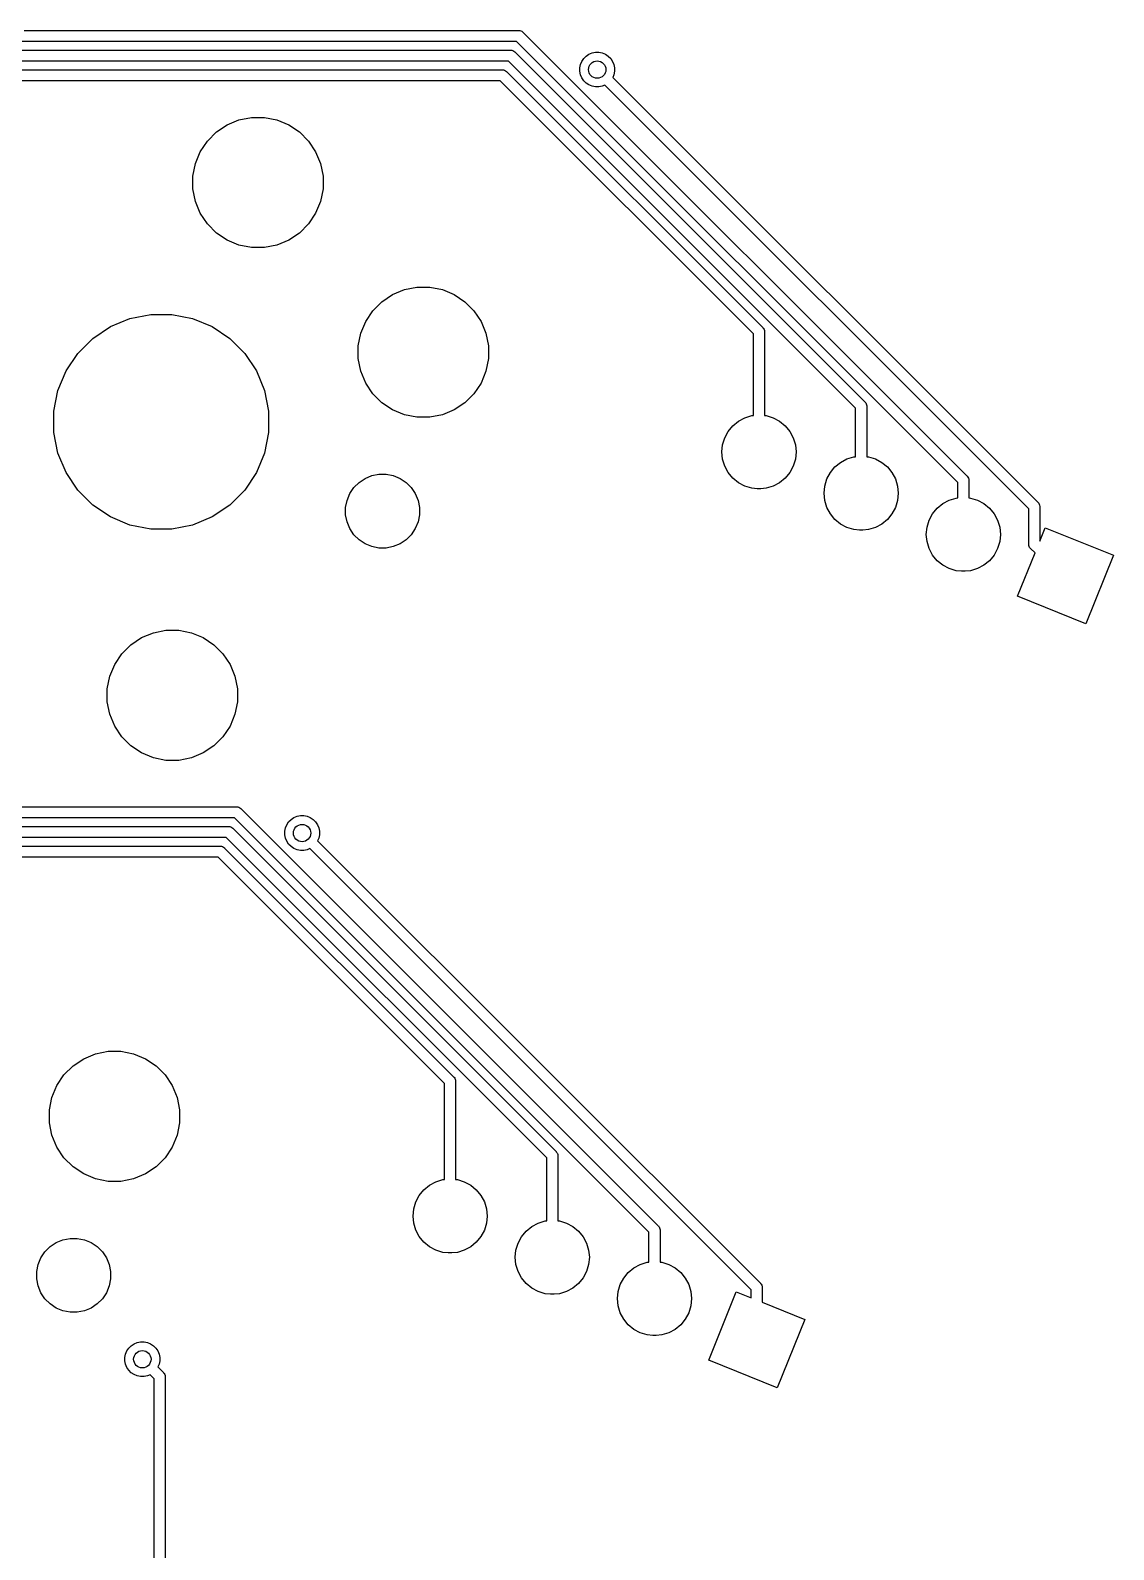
# Model space of a CAD drawing. Extents: x 0.3 to 11, y -13.3 to 4.6.
# Drawn here: x 2.874 to 3.857, y -10.975 to -9.596 of the extents above; entities that cross this region are included whole.
import ezdxf

# ---------------------------------------------------------------- set-up
doc = ezdxf.new("R2010")
doc.units = 0
doc.header["$MEASUREMENT"] = 0
doc.layers.add('BLACK', color=7, linetype='CONTINUOUS')

msp = doc.modelspace()

# ---------------------------------------------------------------- linework, layer by layer
at = {"layer": 'BLACK', "linetype": 'CONTINUOUS'}
for p, q in [((2.86828, -9.59587), (3.31692, -9.59587)), ((3.31692, -9.59587), (3.31717, -9.59584)), ((3.31717, -9.59584), (3.31742, -9.59587)), ((3.31742, -9.59587), (3.31815, -9.59594)), ((3.31815, -9.59594), (3.31909, -9.59622)), ((3.31909, -9.59622), (3.31996, -9.59669)), ((3.31996, -9.59669), (3.32072, -9.59731)), ((3.32072, -9.59731), (3.32088, -9.5975)), ((3.32088, -9.5975), (3.72381, -10.0004)), ((3.3151, -9.60587), (2.86646, -9.60587)), ((3.71545, -10.0062), (3.3151, -9.60587)), ((3.30769, -9.62374), (2.55588, -9.62374)), ((2.5577, -9.61374), (3.30952, -9.61374)), ((3.62273, -9.93878), (3.30769, -9.62374)), ((3.30952, -9.61374), (3.30977, -9.61372)), ((3.30977, -9.61372), (3.31001, -9.61374)), ((3.31001, -9.61374), (3.31075, -9.61381)), ((3.31075, -9.61381), (3.31169, -9.6141)), ((3.31169, -9.6141), (3.31256, -9.61456)), ((3.31256, -9.61456), (3.31332, -9.61519)), ((3.31332, -9.61519), (3.31348, -9.61538)), ((3.31348, -9.61538), (3.6311, -9.933)), ((3.37309, -9.62686), (3.37428, -9.62399)), ((3.37428, -9.62399), (3.376, -9.62141)), ((3.376, -9.62141), (3.3782, -9.61922)), ((3.3782, -9.61922), (3.38077, -9.6175)), ((3.38077, -9.6175), (3.38364, -9.61631)), ((3.38364, -9.61631), (3.38668, -9.6157)), ((3.38668, -9.6157), (3.38978, -9.6157)), ((3.38978, -9.6157), (3.39283, -9.61631)), ((3.39283, -9.61631), (3.39569, -9.6175)), ((3.39569, -9.6175), (3.39827, -9.61922)), ((3.39827, -9.61922), (3.40047, -9.62141)), ((3.40047, -9.62141), (3.40219, -9.62399)), ((3.40219, -9.62399), (3.40338, -9.62686)), ((2.5503, -9.63161), (3.30212, -9.63161)), ((3.30212, -9.63161), (3.30236, -9.63159)), ((3.30236, -9.63159), (3.30261, -9.63161)), ((3.30261, -9.63161), (3.30334, -9.63169)), ((3.30334, -9.63169), (3.30428, -9.63197)), ((3.30428, -9.63197), (3.30515, -9.63244)), ((3.30515, -9.63244), (3.30591, -9.63306)), ((3.30591, -9.63306), (3.30607, -9.63325)), ((3.30607, -9.63325), (3.53838, -9.86556)), ((3.37249, -9.6299), (3.37309, -9.62686)), ((3.37249, -9.633), (3.37249, -9.6299)), ((3.37309, -9.63604), (3.37249, -9.633)), ((3.37428, -9.63891), (3.37309, -9.63604)), ((3.376, -9.64149), (3.37428, -9.63891)), ((3.40338, -9.63604), (3.40236, -9.6385)), ((3.40236, -9.6385), (3.40769, -9.64384)), ((3.40338, -9.62686), (3.40398, -9.6299)), ((3.40398, -9.633), (3.40338, -9.63604)), ((3.40398, -9.6299), (3.40398, -9.633)), ((3.30029, -9.64161), (2.54847, -9.64161)), ((3.53001, -9.87134), (3.30029, -9.64161)), ((3.3782, -9.64368), (3.376, -9.64149)), ((3.38077, -9.64541), (3.3782, -9.64368)), ((3.38364, -9.64659), (3.38077, -9.64541)), ((3.38668, -9.6472), (3.38364, -9.64659)), ((3.38978, -9.6472), (3.38668, -9.6472)), ((3.39283, -9.64659), (3.38978, -9.6472)), ((3.39529, -9.64558), (3.39283, -9.64659)), ((3.40062, -9.65091), (3.39529, -9.64558)), ((3.77968, -10.03), (3.40062, -9.65091)), ((3.40062, -9.65091), (3.40062, -9.65091)), ((3.40769, -9.64384), (3.40769, -9.64384)), ((3.40769, -9.64384), (3.78804, -10.0242)), ((3.05253, -9.68157), (3.06327, -9.67712)), ((3.06327, -9.67712), (3.07468, -9.67485)), ((3.07468, -9.67485), (3.08632, -9.67485)), ((3.08632, -9.67485), (3.09773, -9.67712)), ((3.09773, -9.67712), (3.10847, -9.68157)), ((3.03463, -9.69626), (3.04285, -9.68803)), ((3.04285, -9.68803), (3.05253, -9.68157)), ((3.10847, -9.68157), (3.11815, -9.68803)), ((3.11815, -9.68803), (3.12637, -9.69626)), ((3.02371, -9.71668), (3.02817, -9.70593)), ((3.02817, -9.70593), (3.03463, -9.69626)), ((3.12637, -9.69626), (3.13283, -9.70593)), ((3.13283, -9.70593), (3.13729, -9.71668)), ((3.02144, -9.72809), (3.02371, -9.71668)), ((3.13729, -9.71668), (3.13955, -9.72809)), ((3.02144, -9.73972), (3.02144, -9.72809)), ((3.13955, -9.72809), (3.13955, -9.73972)), ((3.02371, -9.75113), (3.02144, -9.73972)), ((3.13955, -9.73972), (3.13729, -9.75113)), ((3.02817, -9.76188), (3.02371, -9.75113)), ((3.03463, -9.77155), (3.02817, -9.76188)), ((3.13283, -9.76188), (3.12637, -9.77155)), ((3.13729, -9.75113), (3.13283, -9.76188)), ((3.04285, -9.77977), (3.03463, -9.77155)), ((3.12637, -9.77155), (3.11815, -9.77977)), ((3.05253, -9.78624), (3.04285, -9.77977)), ((3.06327, -9.79069), (3.05253, -9.78624)), ((3.10847, -9.78624), (3.09773, -9.79069)), ((3.11815, -9.77977), (3.10847, -9.78624)), ((3.07468, -9.79296), (3.06327, -9.79069)), ((3.08632, -9.79296), (3.07468, -9.79296)), ((3.09773, -9.79069), (3.08632, -9.79296)), ((3.2026, -9.83562), (3.21334, -9.83117)), ((3.21334, -9.83117), (3.22475, -9.8289)), ((3.22475, -9.8289), (3.23639, -9.8289)), ((3.23639, -9.8289), (3.2478, -9.83117)), ((3.2478, -9.83117), (3.25854, -9.83562)), ((3.1847, -9.85031), (3.19292, -9.84208)), ((3.19292, -9.84208), (3.2026, -9.83562)), ((3.25854, -9.83562), (3.26822, -9.84208)), ((3.26822, -9.84208), (3.27644, -9.85031)), ((2.94659, -9.86475), (2.96432, -9.8574)), ((2.96432, -9.8574), (2.98315, -9.85366)), ((2.98315, -9.85366), (3.00234, -9.85366)), ((3.00234, -9.85366), (3.02117, -9.8574)), ((3.02117, -9.8574), (3.0389, -9.86475)), ((3.17824, -9.85998), (3.1847, -9.85031)), ((3.27644, -9.85031), (3.2829, -9.85998)), ((2.93063, -9.87541), (2.94659, -9.86475)), ((3.0389, -9.86475), (3.05486, -9.87541)), ((3.17151, -9.88214), (3.17378, -9.87073)), ((3.17378, -9.87073), (3.17824, -9.85998)), ((3.2829, -9.85998), (3.28736, -9.87073)), ((3.28736, -9.87073), (3.28963, -9.88214)), ((3.53001, -9.94532), (3.53001, -9.87134)), ((3.53838, -9.86556), (3.53857, -9.86571)), ((3.53857, -9.86571), (3.53919, -9.86648)), ((3.53919, -9.86648), (3.53966, -9.86734)), ((3.53966, -9.86734), (3.53994, -9.86829)), ((3.53994, -9.86829), (3.54004, -9.86927)), ((3.54004, -9.86927), (3.54001, -9.86951)), ((3.54001, -9.86951), (3.54001, -9.94532)), ((2.91706, -9.88898), (2.93063, -9.87541)), ((3.05486, -9.87541), (3.06843, -9.88898)), ((3.17151, -9.89377), (3.17151, -9.88214)), ((3.28963, -9.88214), (3.28963, -9.89377)), ((2.9064, -9.90494), (2.91706, -9.88898)), ((3.06843, -9.88898), (3.0791, -9.90494)), ((3.17378, -9.90518), (3.17151, -9.89377)), ((3.28963, -9.89377), (3.28736, -9.90518)), ((2.89905, -9.92268), (2.9064, -9.90494)), ((3.0791, -9.90494), (3.08644, -9.92268)), ((3.17824, -9.91593), (3.17378, -9.90518)), ((3.28736, -9.90518), (3.2829, -9.91593)), ((2.89531, -9.9415), (2.89905, -9.92268)), ((3.08644, -9.92268), (3.09019, -9.9415)), ((3.1847, -9.9256), (3.17824, -9.91593)), ((3.19292, -9.93382), (3.1847, -9.9256)), ((3.27644, -9.9256), (3.26822, -9.93382)), ((3.2829, -9.91593), (3.27644, -9.9256)), ((2.89531, -9.9607), (2.89531, -9.9415)), ((3.09019, -9.9415), (3.09019, -9.9607)), ((3.2026, -9.94029), (3.19292, -9.93382)), ((3.21334, -9.94474), (3.2026, -9.94029)), ((3.25854, -9.94029), (3.2478, -9.94474)), ((3.26822, -9.93382), (3.25854, -9.94029)), ((3.62273, -9.98278), (3.62273, -9.93878)), ((3.6311, -9.933), (3.63129, -9.93315)), ((3.63129, -9.93315), (3.63184, -9.93382)), ((3.63184, -9.93382), (3.63191, -9.93392)), ((3.63191, -9.93392), (3.63237, -9.93478)), ((3.63237, -9.93478), (3.63266, -9.93573)), ((3.63266, -9.93573), (3.63276, -9.93671)), ((3.63276, -9.93671), (3.63273, -9.93695)), ((3.63273, -9.93695), (3.63273, -9.98278)), ((3.22475, -9.94701), (3.21334, -9.94474)), ((3.23639, -9.94701), (3.22475, -9.94701)), ((3.2478, -9.94474), (3.23639, -9.94701)), ((3.50706, -9.95977), (3.51124, -9.95468)), ((3.51124, -9.95468), (3.51633, -9.95049)), ((3.51633, -9.95049), (3.52215, -9.94739)), ((3.52215, -9.94739), (3.52845, -9.94547)), ((3.52845, -9.94547), (3.53001, -9.94532)), ((3.54001, -9.94532), (3.54158, -9.94547)), ((3.54158, -9.94547), (3.54788, -9.94739)), ((3.54788, -9.94739), (3.5537, -9.95049)), ((3.5537, -9.95049), (3.55879, -9.95468)), ((3.55879, -9.95468), (3.56297, -9.95977)), ((2.89905, -9.97952), (2.89531, -9.9607)), ((3.09019, -9.9607), (3.08644, -9.97952)), ((3.50203, -9.97189), (3.50395, -9.96559)), ((3.50395, -9.96559), (3.50706, -9.95977)), ((3.56297, -9.95977), (3.56608, -9.96559)), ((3.56608, -9.96559), (3.568, -9.97189)), ((2.9064, -9.99725), (2.89905, -9.97952)), ((3.08644, -9.97952), (3.0791, -9.99725)), ((3.50139, -9.97845), (3.50203, -9.97189)), ((3.50203, -9.98501), (3.50139, -9.97845)), ((3.568, -9.97189), (3.56864, -9.97845)), ((3.56864, -9.97845), (3.568, -9.98501)), ((3.61486, -9.98485), (3.62117, -9.98293)), ((3.62117, -9.98293), (3.62273, -9.98278)), ((3.63273, -9.98278), (3.63429, -9.98293)), ((3.63429, -9.98293), (3.6406, -9.98485)), ((2.91706, -10.0132), (2.9064, -9.99725)), ((3.0791, -9.99725), (3.06843, -10.0132)), ((3.50395, -9.99132), (3.50203, -9.98501)), ((3.50706, -9.99714), (3.50395, -9.99132)), ((3.51124, -10.0022), (3.50706, -9.99714)), ((3.56297, -9.99714), (3.55879, -10.0022)), ((3.56608, -9.99132), (3.56297, -9.99714)), ((3.568, -9.98501), (3.56608, -9.99132)), ((3.59667, -10.003), (3.59977, -9.99723)), ((3.59977, -9.99723), (3.60396, -9.99214)), ((3.60396, -9.99214), (3.60905, -9.98795)), ((3.60905, -9.98795), (3.61486, -9.98485)), ((3.6406, -9.98485), (3.64642, -9.98795)), ((3.64642, -9.98795), (3.65151, -9.99214)), ((3.65151, -9.99214), (3.65569, -9.99723)), ((3.65569, -9.99723), (3.6588, -10.003)), ((3.16383, -10.0163), (3.16749, -10.0109)), ((3.16749, -10.0109), (3.17216, -10.0062)), ((3.17216, -10.0062), (3.17765, -10.0025)), ((3.17765, -10.0025), (3.18374, -10)), ((3.18374, -10), (3.19022, -9.99871)), ((3.19022, -9.99871), (3.19681, -9.99871)), ((3.19681, -9.99871), (3.20329, -10)), ((3.20329, -10), (3.20938, -10.0025)), ((3.20938, -10.0025), (3.21487, -10.0062)), ((3.21487, -10.0062), (3.21954, -10.0109)), ((3.21954, -10.0109), (3.2232, -10.0163)), ((3.51633, -10.0064), (3.51124, -10.0022)), ((3.52215, -10.0095), (3.51633, -10.0064)), ((3.52845, -10.0114), (3.52215, -10.0095)), ((3.54788, -10.0095), (3.54158, -10.0114)), ((3.5537, -10.0064), (3.54788, -10.0095)), ((3.55879, -10.0022), (3.5537, -10.0064)), ((3.59411, -10.0159), (3.59475, -10.0094)), ((3.59475, -10.0094), (3.59667, -10.003)), ((3.6588, -10.003), (3.66071, -10.0094)), ((3.66071, -10.0094), (3.66136, -10.0159)), ((3.71545, -10.0202), (3.71545, -10.0062)), ((3.72381, -10.0004), (3.724, -10.0006)), ((3.724, -10.0006), (3.72463, -10.0014)), ((3.72463, -10.0014), (3.72509, -10.0022)), ((3.72509, -10.0022), (3.72538, -10.0032)), ((3.72538, -10.0032), (3.72545, -10.0039)), ((3.72545, -10.0039), (3.72548, -10.0041)), ((3.72548, -10.0041), (3.72545, -10.0044)), ((3.72545, -10.0044), (3.72545, -10.0202)), ((2.93063, -10.0268), (2.91706, -10.0132)), ((3.06843, -10.0132), (3.05486, -10.0268)), ((3.16002, -10.0289), (3.1613, -10.0224)), ((3.1613, -10.0224), (3.16383, -10.0163)), ((3.2232, -10.0163), (3.22573, -10.0224)), ((3.22573, -10.0224), (3.22702, -10.0289)), ((3.53337, -10.0119), (3.52845, -10.0114)), ((3.53666, -10.0119), (3.53337, -10.0119)), ((3.54158, -10.0114), (3.53666, -10.0119)), ((3.59475, -10.0225), (3.59411, -10.0159)), ((3.59667, -10.0288), (3.59475, -10.0225)), ((3.66071, -10.0225), (3.6588, -10.0288)), ((3.66136, -10.0159), (3.66071, -10.0225)), ((3.70177, -10.0254), (3.70758, -10.0223)), ((3.70758, -10.0223), (3.71389, -10.0204)), ((3.71389, -10.0204), (3.71545, -10.0202)), ((3.72545, -10.0202), (3.72701, -10.0204)), ((3.72701, -10.0204), (3.73332, -10.0223)), ((3.73332, -10.0223), (3.73913, -10.0254)), ((3.78804, -10.0242), (3.78823, -10.0243)), ((3.78823, -10.0243), (3.78886, -10.0251)), ((2.94659, -10.0374), (2.93063, -10.0268)), ((2.96432, -10.0448), (2.94659, -10.0374)), ((3.0389, -10.0374), (3.02117, -10.0448)), ((3.05486, -10.0268), (3.0389, -10.0374)), ((3.16002, -10.0355), (3.16002, -10.0289)), ((3.1613, -10.042), (3.16002, -10.0355)), ((3.22702, -10.0355), (3.22573, -10.042)), ((3.22702, -10.0289), (3.22702, -10.0355)), ((3.59977, -10.0346), (3.59667, -10.0288)), ((3.60396, -10.0397), (3.59977, -10.0346)), ((3.65569, -10.0346), (3.65151, -10.0397)), ((3.6588, -10.0288), (3.65569, -10.0346)), ((3.68938, -10.0405), (3.69249, -10.0347)), ((3.69249, -10.0347), (3.69667, -10.0296)), ((3.69667, -10.0296), (3.70177, -10.0254)), ((3.73913, -10.0254), (3.74423, -10.0296)), ((3.74423, -10.0296), (3.74841, -10.0347)), ((3.74841, -10.0347), (3.75152, -10.0405)), ((3.77968, -10.0621), (3.77968, -10.03)), ((3.78886, -10.0251), (3.78932, -10.026)), ((3.78932, -10.026), (3.78961, -10.0269)), ((3.78961, -10.0269), (3.7897, -10.0279)), ((3.7897, -10.0279), (3.78968, -10.0281)), ((3.78968, -10.0281), (3.78968, -10.0596)), ((2.98315, -10.0485), (2.96432, -10.0448)), ((3.00234, -10.0485), (2.98315, -10.0485)), ((3.02117, -10.0448), (3.00234, -10.0485)), ((3.16383, -10.0481), (3.1613, -10.042)), ((3.16749, -10.0536), (3.16383, -10.0481)), ((3.2232, -10.0481), (3.21954, -10.0536)), ((3.22573, -10.042), (3.2232, -10.0481)), ((3.60905, -10.0439), (3.60396, -10.0397)), ((3.61486, -10.047), (3.60905, -10.0439)), ((3.62117, -10.0489), (3.61486, -10.047)), ((3.62609, -10.0494), (3.62117, -10.0489)), ((3.62938, -10.0494), (3.62609, -10.0494)), ((3.63429, -10.0489), (3.62938, -10.0494)), ((3.6406, -10.047), (3.63429, -10.0489)), ((3.64642, -10.0439), (3.6406, -10.047)), ((3.65151, -10.0397), (3.64642, -10.0439)), ((3.68683, -10.0534), (3.68747, -10.0468)), ((3.68747, -10.0468), (3.68938, -10.0405)), ((3.75152, -10.0405), (3.75343, -10.0468)), ((3.75343, -10.0468), (3.75408, -10.0534)), ((3.78968, -10.0596), (3.79468, -10.0473)), ((3.79468, -10.0473), (3.85673, -10.0723)), ((3.17216, -10.0582), (3.16749, -10.0536)), ((3.17765, -10.0619), (3.17216, -10.0582)), ((3.18374, -10.0644), (3.17765, -10.0619)), ((3.19022, -10.0657), (3.18374, -10.0644)), ((3.19681, -10.0657), (3.19022, -10.0657)), ((3.20329, -10.0644), (3.19681, -10.0657)), ((3.20938, -10.0619), (3.20329, -10.0644)), ((3.21487, -10.0582), (3.20938, -10.0619)), ((3.21954, -10.0536), (3.21487, -10.0582)), ((3.68747, -10.0599), (3.68683, -10.0534)), ((3.68938, -10.0662), (3.68747, -10.0599)), ((3.69249, -10.0721), (3.68938, -10.0662)), ((3.75152, -10.0662), (3.74841, -10.0721)), ((3.75343, -10.0599), (3.75152, -10.0662)), ((3.75408, -10.0534), (3.75343, -10.0599)), ((3.77966, -10.0623), (3.77968, -10.0621)), ((3.77968, -10.0626), (3.77966, -10.0623)), ((3.77975, -10.0633), (3.77968, -10.0626)), ((3.78004, -10.0643), (3.77975, -10.0633)), ((3.7805, -10.0651), (3.78004, -10.0643)), ((3.78113, -10.0659), (3.7805, -10.0651)), ((3.78132, -10.0661), (3.78113, -10.0659)), ((3.78543, -10.0702), (3.78132, -10.0661)), ((3.69667, -10.0772), (3.69249, -10.0721)), ((3.70177, -10.0813), (3.69667, -10.0772)), ((3.74423, -10.0772), (3.73913, -10.0813)), ((3.74841, -10.0721), (3.74423, -10.0772)), ((3.76961, -10.1093), (3.78543, -10.0702)), ((3.85673, -10.0723), (3.83166, -10.1344)), ((3.70758, -10.0844), (3.70177, -10.0813)), ((3.71389, -10.0864), (3.70758, -10.0844)), ((3.71881, -10.0868), (3.71389, -10.0864)), ((3.7221, -10.0868), (3.71881, -10.0868)), ((3.72701, -10.0864), (3.7221, -10.0868)), ((3.73332, -10.0844), (3.72701, -10.0864)), ((3.73913, -10.0813), (3.73332, -10.0844)), ((3.83166, -10.1344), (3.76961, -10.1093)), ((2.96521, -10.1535), (2.97488, -10.147)), ((2.97488, -10.147), (2.98563, -10.1426)), ((2.98563, -10.1426), (2.99704, -10.1403)), ((2.99704, -10.1403), (3.00867, -10.1403)), ((3.00867, -10.1403), (3.02008, -10.1426)), ((3.02008, -10.1426), (3.03083, -10.147)), ((3.03083, -10.147), (3.0405, -10.1535)), ((2.95052, -10.1714), (2.95698, -10.1617)), ((2.95698, -10.1617), (2.96521, -10.1535)), ((3.0405, -10.1535), (3.04872, -10.1617)), ((3.04872, -10.1617), (3.05519, -10.1714)), ((2.94607, -10.1821), (2.95052, -10.1714)), ((3.05519, -10.1714), (3.05964, -10.1821)), ((2.9438, -10.1935), (2.94607, -10.1821)), ((3.05964, -10.1821), (3.06191, -10.1935)), ((2.9438, -10.2052), (2.9438, -10.1935)), ((3.06191, -10.1935), (3.06191, -10.2052)), ((2.94607, -10.2166), (2.9438, -10.2052)), ((2.95052, -10.2273), (2.94607, -10.2166)), ((3.05964, -10.2166), (3.05519, -10.2273)), ((3.06191, -10.2052), (3.05964, -10.2166)), ((2.95698, -10.237), (2.95052, -10.2273)), ((3.05519, -10.2273), (3.04872, -10.237)), ((2.96521, -10.2452), (2.95698, -10.237)), ((2.97488, -10.2517), (2.96521, -10.2452)), ((3.0405, -10.2452), (3.03083, -10.2517)), ((3.04872, -10.237), (3.0405, -10.2452)), ((2.98563, -10.2561), (2.97488, -10.2517)), ((2.99704, -10.2584), (2.98563, -10.2561)), ((3.00867, -10.2584), (2.99704, -10.2584)), ((3.02008, -10.2561), (3.00867, -10.2584)), ((3.03083, -10.2517), (3.02008, -10.2561)), ((2.75884, -10.3006), (3.06102, -10.3006)), ((3.06102, -10.3006), (3.06126, -10.3006)), ((3.06126, -10.3006), (3.06151, -10.3006)), ((3.06151, -10.3006), (3.06224, -10.3007)), ((3.06224, -10.3007), (3.06319, -10.3009)), ((3.05919, -10.3106), (2.75702, -10.3106)), ((3.43523, -10.6866), (3.05919, -10.3106)), ((3.06319, -10.3009), (3.06406, -10.3014)), ((3.06406, -10.3014), (3.06482, -10.302)), ((3.06482, -10.302), (3.06497, -10.3022)), ((3.06497, -10.3022), (3.4436, -10.6809)), ((3.10656, -10.3169), (3.10829, -10.3143)), ((3.10829, -10.3143), (3.11048, -10.3121)), ((3.11048, -10.3121), (3.11306, -10.3104)), ((3.11306, -10.3104), (3.11592, -10.3092)), ((3.11592, -10.3092), (3.11897, -10.3086)), ((3.11897, -10.3086), (3.12207, -10.3086)), ((3.12207, -10.3086), (3.12511, -10.3092)), ((3.12511, -10.3092), (3.12798, -10.3104)), ((3.12798, -10.3104), (3.13056, -10.3121)), ((3.13056, -10.3121), (3.13275, -10.3143)), ((3.13275, -10.3143), (3.13447, -10.3169)), ((2.30987, -10.3185), (3.05362, -10.3185)), ((3.05362, -10.3185), (3.05386, -10.3184)), ((3.05386, -10.3184), (3.05411, -10.3185)), ((3.05411, -10.3185), (3.05484, -10.3185)), ((3.05484, -10.3185), (3.05578, -10.3188)), ((3.05578, -10.3188), (3.05665, -10.3193)), ((3.05665, -10.3193), (3.05741, -10.3199)), ((3.05741, -10.3199), (3.05757, -10.3201)), ((3.05757, -10.3201), (3.35088, -10.6134)), ((3.10477, -10.3228), (3.10537, -10.3198)), ((3.10477, -10.3259), (3.10477, -10.3228)), ((3.10537, -10.329), (3.10477, -10.3259)), ((3.10537, -10.3198), (3.10656, -10.3169)), ((3.13447, -10.3169), (3.13566, -10.3198)), ((3.13566, -10.3198), (3.13627, -10.3228)), ((3.13627, -10.3259), (3.13566, -10.329)), ((3.13627, -10.3228), (3.13627, -10.3259)), ((2.30246, -10.3363), (3.04621, -10.3363)), ((3.05179, -10.3285), (2.30804, -10.3285)), ((3.04621, -10.3363), (3.04646, -10.3363)), ((3.04646, -10.3363), (3.0467, -10.3363)), ((3.0467, -10.3363), (3.04744, -10.3364)), ((3.04744, -10.3364), (3.04838, -10.3367)), ((3.04838, -10.3367), (3.04925, -10.3372)), ((3.04925, -10.3372), (3.05001, -10.3378)), ((3.05001, -10.3378), (3.05017, -10.338)), ((3.05017, -10.338), (3.25816, -10.546)), ((3.34252, -10.6192), (3.05179, -10.3285)), ((3.10656, -10.3318), (3.10537, -10.329)), ((3.10829, -10.3344), (3.10656, -10.3318)), ((3.11048, -10.3366), (3.10829, -10.3344)), ((3.11306, -10.3383), (3.11048, -10.3366)), ((3.11592, -10.3395), (3.11306, -10.3383)), ((3.11897, -10.3401), (3.11592, -10.3395)), ((3.12207, -10.3401), (3.11897, -10.3401)), ((3.12511, -10.3395), (3.12207, -10.3401)), ((3.12757, -10.3385), (3.12511, -10.3395)), ((3.1329, -10.3438), (3.12757, -10.3385)), ((3.13566, -10.329), (3.13464, -10.3314)), ((3.13464, -10.3314), (3.13997, -10.3368)), ((3.13997, -10.3368), (3.13997, -10.3368)), ((3.13997, -10.3368), (3.53631, -10.7331)), ((3.04439, -10.3463), (2.30064, -10.3463)), ((3.2498, -10.5518), (3.04439, -10.3463)), ((3.52795, -10.7389), (3.1329, -10.3438)), ((3.1329, -10.3438), (3.1329, -10.3438)), ((2.91271, -10.5356), (2.92238, -10.5292)), ((2.92238, -10.5292), (2.93313, -10.5247)), ((2.93313, -10.5247), (2.94454, -10.5225)), ((2.94454, -10.5225), (2.95617, -10.5225)), ((2.95617, -10.5225), (2.96758, -10.5247)), ((2.96758, -10.5247), (2.97833, -10.5292)), ((2.97833, -10.5292), (2.988, -10.5356)), ((2.89802, -10.5535), (2.90448, -10.5439)), ((2.90448, -10.5439), (2.91271, -10.5356)), ((2.988, -10.5356), (2.99622, -10.5439)), ((2.99622, -10.5439), (3.00269, -10.5535)), ((3.25816, -10.546), (3.25835, -10.5461)), ((3.25835, -10.5461), (3.25897, -10.5469)), ((3.25897, -10.5469), (3.25944, -10.5478)), ((3.25944, -10.5478), (3.25972, -10.5487)), ((3.25972, -10.5487), (3.2598, -10.5494)), ((2.89357, -10.5643), (2.89802, -10.5535)), ((3.00269, -10.5535), (3.00714, -10.5643)), ((3.2498, -10.6389), (3.2498, -10.5518)), ((3.2598, -10.5494), (3.25982, -10.5497)), ((3.25982, -10.5497), (3.2598, -10.5499)), ((3.2598, -10.5499), (3.2598, -10.6389)), ((2.8913, -10.5757), (2.89357, -10.5643)), ((2.8913, -10.5873), (2.8913, -10.5757)), ((3.00714, -10.5643), (3.00941, -10.5757)), ((3.00941, -10.5757), (3.00941, -10.5873)), ((2.89357, -10.5987), (2.8913, -10.5873)), ((3.00941, -10.5873), (3.00714, -10.5987)), ((2.89802, -10.6095), (2.89357, -10.5987)), ((3.00714, -10.5987), (3.00269, -10.6095)), ((2.90448, -10.6192), (2.89802, -10.6095)), ((3.00269, -10.6095), (2.99622, -10.6192)), ((3.35088, -10.6134), (3.35107, -10.6136)), ((3.35107, -10.6136), (3.35169, -10.6143)), ((3.35169, -10.6143), (3.35205, -10.615)), ((3.35205, -10.615), (3.35216, -10.6152)), ((3.35216, -10.6152), (3.35244, -10.6161)), ((3.35244, -10.6161), (3.35254, -10.6171)), ((3.35254, -10.6171), (3.35252, -10.6174)), ((3.35252, -10.6174), (3.35252, -10.6763)), ((2.91271, -10.6274), (2.90448, -10.6192)), ((2.92238, -10.6338), (2.91271, -10.6274)), ((2.988, -10.6274), (2.97833, -10.6338)), ((2.99622, -10.6192), (2.988, -10.6274)), ((3.34252, -10.6763), (3.34252, -10.6192)), ((2.93313, -10.6383), (2.92238, -10.6338)), ((2.94454, -10.6406), (2.93313, -10.6383)), ((2.95617, -10.6406), (2.94454, -10.6406)), ((2.96758, -10.6383), (2.95617, -10.6406)), ((2.97833, -10.6338), (2.96758, -10.6383)), ((3.23102, -10.6482), (3.23612, -10.6441)), ((3.23612, -10.6441), (3.24193, -10.6409)), ((3.24193, -10.6409), (3.24824, -10.639)), ((3.24824, -10.639), (3.2498, -10.6389)), ((3.2598, -10.6389), (3.26136, -10.639)), ((3.26136, -10.639), (3.26767, -10.6409)), ((3.26767, -10.6409), (3.27348, -10.6441)), ((3.27348, -10.6441), (3.27857, -10.6482)), ((3.22182, -10.6655), (3.22373, -10.6591)), ((3.22373, -10.6591), (3.22684, -10.6533)), ((3.22684, -10.6533), (3.23102, -10.6482)), ((3.27857, -10.6482), (3.28276, -10.6533)), ((3.28276, -10.6533), (3.28586, -10.6591)), ((3.28586, -10.6591), (3.28778, -10.6655)), ((3.22117, -10.672), (3.22182, -10.6655)), ((3.22182, -10.6786), (3.22117, -10.672)), ((3.28778, -10.6655), (3.28842, -10.672)), ((3.28842, -10.672), (3.28778, -10.6786)), ((3.22373, -10.6849), (3.22182, -10.6786)), ((3.22684, -10.6907), (3.22373, -10.6849)), ((3.28586, -10.6849), (3.28276, -10.6907)), ((3.28778, -10.6786), (3.28586, -10.6849)), ((3.31956, -10.6908), (3.32374, -10.6857)), ((3.32374, -10.6857), (3.32883, -10.6815)), ((3.32883, -10.6815), (3.33465, -10.6784)), ((3.33465, -10.6784), (3.34096, -10.6765)), ((3.34096, -10.6765), (3.34252, -10.6763)), ((3.35252, -10.6763), (3.35408, -10.6765)), ((3.35408, -10.6765), (3.36038, -10.6784)), ((3.36038, -10.6784), (3.3662, -10.6815)), ((3.3662, -10.6815), (3.37129, -10.6857)), ((3.37129, -10.6857), (3.37548, -10.6908)), ((3.43523, -10.7138), (3.43523, -10.6866)), ((3.4436, -10.6809), (3.44379, -10.681)), ((3.44379, -10.681), (3.44416, -10.6815)), ((3.44416, -10.6815), (3.44441, -10.6818)), ((3.44441, -10.6818), (3.44488, -10.6826)), ((3.44488, -10.6826), (3.44516, -10.6836)), ((3.44516, -10.6836), (3.44526, -10.6846)), ((3.44526, -10.6846), (3.44523, -10.6848)), ((3.44523, -10.6848), (3.44523, -10.7138)), ((2.88728, -10.7044), (2.89194, -10.6998)), ((2.89194, -10.6998), (2.89743, -10.6961)), ((2.89743, -10.6961), (2.90353, -10.6936)), ((2.90353, -10.6936), (2.91, -10.6923)), ((2.91, -10.6923), (2.9166, -10.6923)), ((2.9166, -10.6923), (2.92307, -10.6936)), ((2.92307, -10.6936), (2.92917, -10.6961)), ((2.92917, -10.6961), (2.93465, -10.6998)), ((2.93465, -10.6998), (2.93932, -10.7044)), ((3.23102, -10.6958), (3.22684, -10.6907)), ((3.23612, -10.7), (3.23102, -10.6958)), ((3.24193, -10.7031), (3.23612, -10.7)), ((3.27348, -10.7), (3.26767, -10.7031)), ((3.27857, -10.6958), (3.27348, -10.7)), ((3.28276, -10.6907), (3.27857, -10.6958)), ((3.31454, -10.7029), (3.31645, -10.6966)), ((3.31645, -10.6966), (3.31956, -10.6908)), ((3.37548, -10.6908), (3.37858, -10.6966)), ((3.37858, -10.6966), (3.3805, -10.7029)), ((2.88109, -10.716), (2.88361, -10.7099)), ((2.88361, -10.7099), (2.88728, -10.7044)), ((2.93932, -10.7044), (2.94299, -10.7099)), ((2.94299, -10.7099), (2.94551, -10.716)), ((3.24824, -10.705), (3.24193, -10.7031)), ((3.25315, -10.7055), (3.24824, -10.705)), ((3.25644, -10.7055), (3.25315, -10.7055)), ((3.26136, -10.705), (3.25644, -10.7055)), ((3.26767, -10.7031), (3.26136, -10.705)), ((3.31389, -10.7095), (3.31454, -10.7029)), ((3.31454, -10.716), (3.31389, -10.7095)), ((3.3805, -10.7029), (3.38114, -10.7095)), ((3.38114, -10.7095), (3.3805, -10.716)), ((3.42737, -10.7159), (3.43367, -10.714)), ((3.43367, -10.714), (3.43523, -10.7138)), ((3.44523, -10.7138), (3.44679, -10.714)), ((3.44679, -10.714), (3.4531, -10.7159)), ((2.8798, -10.7225), (2.88109, -10.716)), ((2.8798, -10.7291), (2.8798, -10.7225)), ((2.94551, -10.716), (2.9468, -10.7225)), ((2.9468, -10.7225), (2.9468, -10.7291)), ((3.31645, -10.7223), (3.31454, -10.716)), ((3.31956, -10.7282), (3.31645, -10.7223)), ((3.32374, -10.7333), (3.31956, -10.7282)), ((3.37548, -10.7282), (3.37129, -10.7333)), ((3.37858, -10.7223), (3.37548, -10.7282)), ((3.3805, -10.716), (3.37858, -10.7223)), ((3.40917, -10.7341), (3.41227, -10.7283)), ((3.41227, -10.7283), (3.41646, -10.7232)), ((3.41646, -10.7232), (3.42155, -10.719)), ((3.42155, -10.719), (3.42737, -10.7159)), ((3.4531, -10.7159), (3.45892, -10.719)), ((3.45892, -10.719), (3.46401, -10.7232)), ((3.46401, -10.7232), (3.46819, -10.7283)), ((3.46819, -10.7283), (3.4713, -10.7341)), ((2.88109, -10.7355), (2.8798, -10.7291)), ((2.88361, -10.7416), (2.88109, -10.7355)), ((2.88728, -10.7471), (2.88361, -10.7416)), ((2.94299, -10.7416), (2.93932, -10.7471)), ((2.94551, -10.7355), (2.94299, -10.7416)), ((2.9468, -10.7291), (2.94551, -10.7355)), ((3.32883, -10.7374), (3.32374, -10.7333)), ((3.33465, -10.7405), (3.32883, -10.7374)), ((3.34096, -10.7425), (3.33465, -10.7405)), ((3.36038, -10.7405), (3.35408, -10.7425)), ((3.3662, -10.7374), (3.36038, -10.7405)), ((3.37129, -10.7333), (3.3662, -10.7374)), ((3.40661, -10.7469), (3.40725, -10.7404)), ((3.40725, -10.7404), (3.40917, -10.7341)), ((3.4713, -10.7341), (3.47321, -10.7404)), ((3.47321, -10.7404), (3.47386, -10.7469)), ((3.48939, -10.8029), (3.51446, -10.7408)), ((3.51446, -10.7408), (3.52795, -10.7463)), ((3.52795, -10.7463), (3.52795, -10.7389)), ((3.53631, -10.7331), (3.53651, -10.7332)), ((3.53651, -10.7332), (3.53713, -10.734)), ((3.53713, -10.734), (3.53759, -10.7349)), ((3.53759, -10.7349), (3.53788, -10.7358)), ((3.53788, -10.7358), (3.53798, -10.7368)), ((3.53798, -10.7368), (3.53795, -10.737)), ((3.53795, -10.737), (3.53795, -10.7503)), ((2.89194, -10.7518), (2.88728, -10.7471)), ((2.89743, -10.7555), (2.89194, -10.7518)), ((2.90353, -10.758), (2.89743, -10.7555)), ((2.92917, -10.7555), (2.92307, -10.758)), ((2.93465, -10.7518), (2.92917, -10.7555)), ((2.93932, -10.7471), (2.93465, -10.7518)), ((3.34587, -10.7429), (3.34096, -10.7425)), ((3.34916, -10.7429), (3.34587, -10.7429)), ((3.35408, -10.7425), (3.34916, -10.7429)), ((3.40725, -10.7535), (3.40661, -10.7469)), ((3.40917, -10.7598), (3.40725, -10.7535)), ((3.47321, -10.7535), (3.4713, -10.7598)), ((3.47386, -10.7469), (3.47321, -10.7535)), ((3.53795, -10.7503), (3.57652, -10.7659)), ((2.91, -10.7593), (2.90353, -10.758)), ((2.9166, -10.7593), (2.91, -10.7593)), ((2.92307, -10.758), (2.9166, -10.7593)), ((3.41227, -10.7656), (3.40917, -10.7598)), ((3.41646, -10.7707), (3.41227, -10.7656)), ((3.46819, -10.7656), (3.46401, -10.7707)), ((3.4713, -10.7598), (3.46819, -10.7656)), ((3.57652, -10.7659), (3.55144, -10.828)), ((3.42155, -10.7749), (3.41646, -10.7707)), ((3.42737, -10.778), (3.42155, -10.7749)), ((3.43367, -10.7799), (3.42737, -10.778)), ((3.43859, -10.7804), (3.43367, -10.7799)), ((3.44188, -10.7804), (3.43859, -10.7804)), ((3.44679, -10.7799), (3.44188, -10.7804)), ((3.4531, -10.778), (3.44679, -10.7799)), ((3.45892, -10.7749), (3.4531, -10.778)), ((3.46401, -10.7707), (3.45892, -10.7749)), ((2.96045, -10.7974), (2.96163, -10.7945)), ((2.96163, -10.7945), (2.96336, -10.7919)), ((2.96336, -10.7919), (2.96555, -10.7897)), ((2.96555, -10.7897), (2.96813, -10.788)), ((2.96813, -10.788), (2.971, -10.7868)), ((2.971, -10.7868), (2.97404, -10.7862)), ((2.97404, -10.7862), (2.97714, -10.7862)), ((2.97714, -10.7862), (2.98018, -10.7868)), ((2.98018, -10.7868), (2.98305, -10.788)), ((2.98305, -10.788), (2.98563, -10.7897)), ((2.98563, -10.7897), (2.98782, -10.7919)), ((2.98782, -10.7919), (2.98955, -10.7945)), ((2.98955, -10.7945), (2.99073, -10.7974)), ((2.95984, -10.8004), (2.96045, -10.7974)), ((2.95984, -10.8035), (2.95984, -10.8004)), ((2.96045, -10.8066), (2.95984, -10.8035)), ((2.96163, -10.8094), (2.96045, -10.8066)), ((2.96336, -10.812), (2.96163, -10.8094)), ((2.99073, -10.8066), (2.98971, -10.809)), ((2.98971, -10.809), (2.9947, -10.814)), ((2.99073, -10.7974), (2.99134, -10.8004)), ((2.99134, -10.8035), (2.99073, -10.8066)), ((2.99134, -10.8004), (2.99134, -10.8035)), ((3.55144, -10.828), (3.48939, -10.8029)), ((2.96555, -10.8142), (2.96336, -10.812)), ((2.96813, -10.8159), (2.96555, -10.8142)), ((2.971, -10.8171), (2.96813, -10.8159)), ((2.97404, -10.8177), (2.971, -10.8171)), ((2.97714, -10.8177), (2.97404, -10.8177)), ((2.98018, -10.8171), (2.97714, -10.8177)), ((2.98264, -10.8161), (2.98018, -10.8171)), ((2.98634, -10.8198), (2.98264, -10.8161)), ((2.98634, -11.3824), (2.98634, -10.8198)), ((2.9947, -10.814), (2.99489, -10.8142)), ((2.99489, -10.8142), (2.99539, -10.8148)), ((2.99539, -10.8148), (2.99552, -10.8149)), ((2.99552, -10.8149), (2.99598, -10.8158)), ((2.99598, -10.8158), (2.99627, -10.8167)), ((2.99627, -10.8167), (2.99636, -10.8177)), ((2.99636, -10.8177), (2.99634, -10.818)), ((2.99634, -10.818), (2.99634, -11.3806))]:
    msp.add_line(p, q, dxfattribs=at)
at = {"layer": 'BLACK'}
for centre in [(3.38823, -9.63145), (3.12052, -10.3244), (2.97559, -10.802)]:
    msp.add_circle(centre, 0.00787, dxfattribs=at)

doc.saveas('drawing.dxf')
